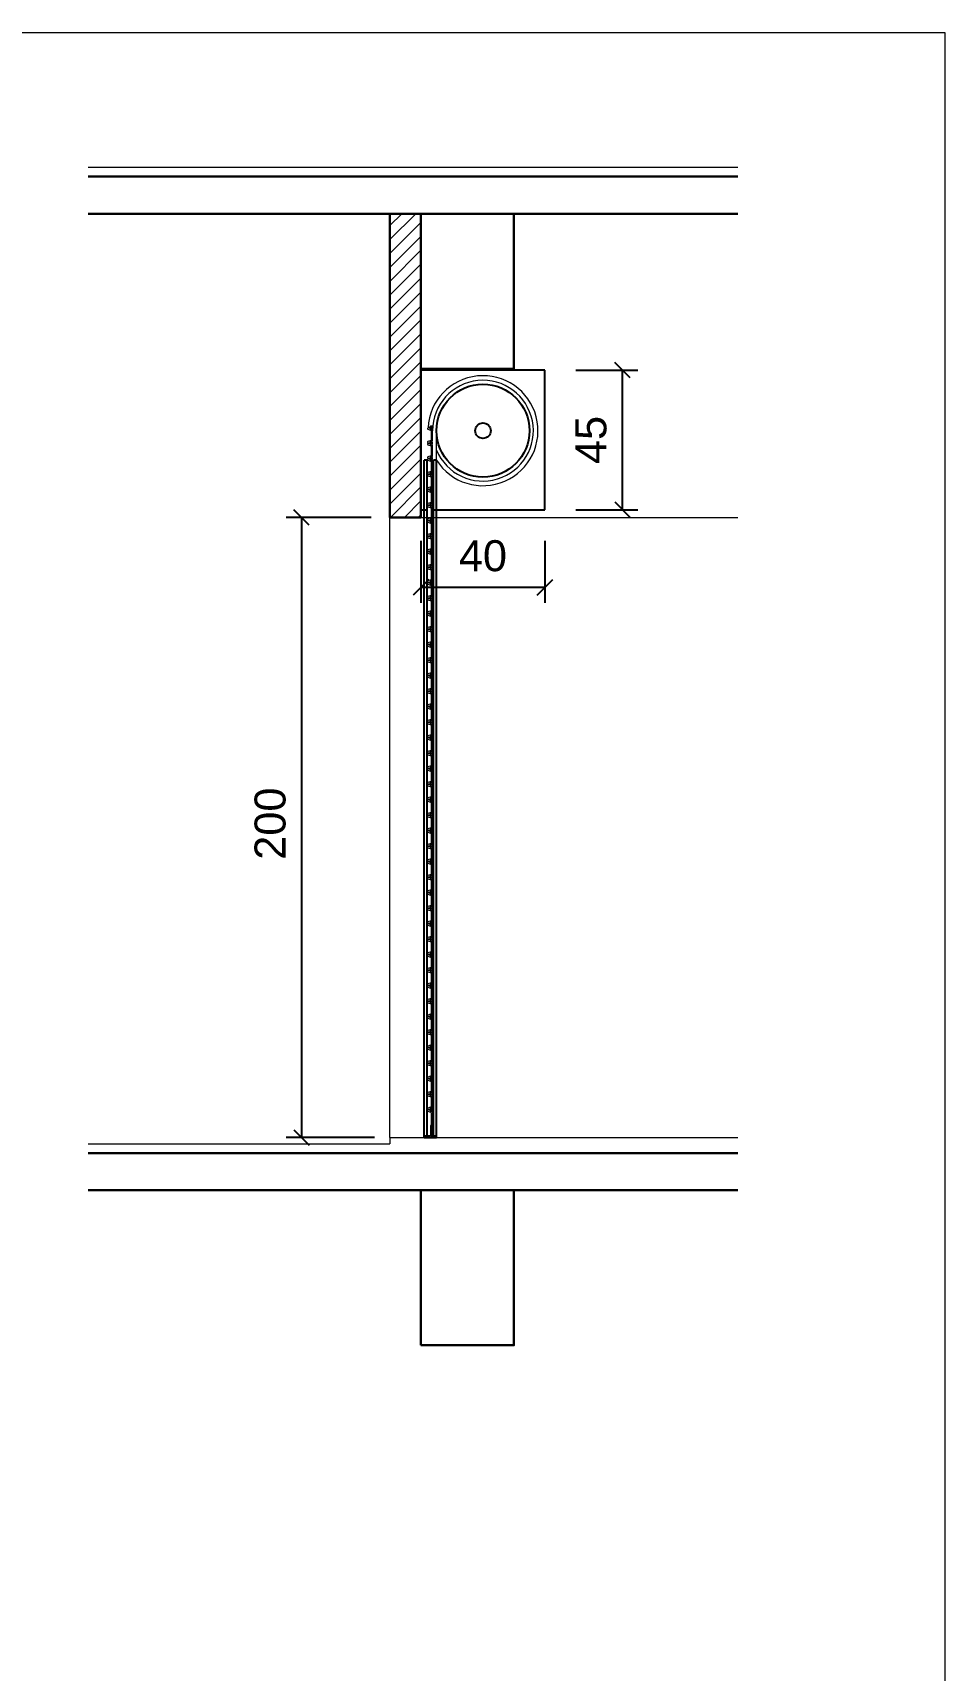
# Model space of a CAD drawing. Header units: millimetres. Extents: x -108 to 351, y -17 to 192.
# Drawn here: x 333.97 to 339.85, y 37.92 to 48.49 of the extents above; entities that cross this region are included whole.
import ezdxf

# ---------------------------------------------------------------- set-up
doc = ezdxf.new("R2010")
doc.units = ezdxf.units.MM
doc.layers.get('defpoints').update_dxf_attribs({"color": 1})
for name, color, linetype, lineweight in [('ars', 11, 'Continuous', 0), ('BLK', 1, 'Continuous', 30), ('KOL', 1, 'Continuous', 30), ('lan', 7, 'Continuous', 15), ('u', 6, 'Continuous', 20)]:
    doc.layers.add(name, color=color, linetype=linetype, lineweight=lineweight)
doc.layers.add('Kusen', color=30, linetype='Continuous')
doc.styles.get("Standard").update_dxf_attribs({"font": 'arial.ttf'})
doc.dimstyles.new('SK-50', dxfattribs={"dimscale": 0, "dimtxt": 0.2, "dimasz": 0.1, "dimexe": 0.1, "dimexo": 0, "dimgap": 0.1, "dimtad": 1, "dimdec": 0, "dimlfac": 50, "dimzin": 0, "dimdsep": 46, "dimtxsty": 'Standard', "dimblk": 'OBLIQUE', "dimcen": 0.09, "dimclrd": 256, "dimclre": 256, "dimclrt": 256, "dimadec": 0, "dimazin": 0, "dimtfac": 1, "dimtdec": 0, "dimtofl": 0, "dimtmove": 0, "dimatfit": 3, "dimldrblk": 'OBLIQUE', "dimfxl": 0, "dimtolj": 1, "dimtzin": 0, "dimarcsym": 0})

# ---------------------------------------------------------------- blocks, each defined once
blk = doc.blocks.new('_Oblique')
at = {"color": 0, "linetype": 'ByBlock', "lineweight": -2}
blk.add_line((-0.5, -0.5), (0.5, 0.5), dxfattribs=at)
blk = doc.blocks.new('*D360')
at = {"layer": 'defpoints', "color": 0, "transparency": 16777216}
for p in [(336.152, 45.358), (335.702, 41.358), (336.172, 41.358)]:
    blk.add_point(p, dxfattribs=at)
at = {"layer": 'u', "lineweight": -2, "transparency": 16777216}
for p, q in [((336.152, 45.358), (335.602, 45.358)), ((335.702, 45.358), (335.702, 41.358)), ((336.172, 41.358), (335.602, 41.358))]:
    blk.add_line(p, q, dxfattribs=at)
at = {"layer": 'u', "lineweight": -2, "transparency": 16777216, "xscale": 0.1, "yscale": 0.1, "zscale": 0.1}
for p, rotation in [((335.702, 45.358), 90), ((335.702, 41.358), 270)]:
    blk.add_blockref('_Oblique', p, dxfattribs=dict(at, rotation=rotation))
at = {"layer": 'u', "transparency": 16777216, "insert": (335.5, 43.383), "char_height": 0.2, "attachment_point": 5, "rotation": 90}
blk.add_mtext('\\A1;200', dxfattribs=at)
blk = doc.blocks.new('*D361')
at = {"layer": 'defpoints', "color": 0, "transparency": 16777216}
for p in [(337.472, 46.308), (337.772, 46.308), (337.472, 45.408)]:
    blk.add_point(p, dxfattribs=at)
at = {"layer": 'u', "lineweight": -2, "transparency": 16777216}
for p, q in [((337.472, 46.308), (337.872, 46.308)), ((337.772, 45.408), (337.772, 46.308)), ((337.472, 45.408), (337.872, 45.408))]:
    blk.add_line(p, q, dxfattribs=at)
at = {"layer": 'u', "lineweight": -2, "transparency": 16777216, "xscale": 0.1, "yscale": 0.1, "zscale": 0.1}
for p, rotation in [((337.772, 46.308), 90), ((337.772, 45.408), 270)]:
    blk.add_blockref('_Oblique', p, dxfattribs=dict(at, rotation=rotation))
at = {"layer": 'u', "transparency": 16777216, "insert": (337.57, 45.858), "char_height": 0.2, "attachment_point": 5, "rotation": 90}
blk.add_mtext('\\A1;45', dxfattribs=at)
blk = doc.blocks.new('*D362')
at = {"layer": 'defpoints', "color": 0, "transparency": 16777216}
for p in [(336.472, 45.208), (337.272, 45.208), (337.272, 44.908)]:
    blk.add_point(p, dxfattribs=at)
at = {"layer": 'u', "lineweight": -2, "transparency": 16777216}
for p, q in [((336.472, 45.208), (336.472, 44.808)), ((337.272, 45.208), (337.272, 44.808)), ((336.472, 44.908), (337.272, 44.908))]:
    blk.add_line(p, q, dxfattribs=at)
at = {"layer": 'u', "lineweight": -2, "transparency": 16777216, "xscale": 0.1, "yscale": 0.1, "zscale": 0.1, "rotation": 180}
blk.add_blockref('_Oblique', (336.472, 44.908), dxfattribs=at)
at = {"layer": 'u', "lineweight": -2, "transparency": 16777216, "xscale": 0.1, "yscale": 0.1, "zscale": 0.1}
blk.add_blockref('_Oblique', (337.272, 44.908), dxfattribs=at)
at = {"layer": 'u', "transparency": 16777216, "insert": (336.872, 45.11), "char_height": 0.2, "attachment_point": 5}
blk.add_mtext('\\A1;40', dxfattribs=at)

msp = doc.modelspace()

# ---------------------------------------------------------------- hatches: boundary and pattern name
at = {"layer": 'ars'}
h = msp.add_hatch(dxfattribs=at)
h.set_pattern_fill('ANSI31', color=256, scale=0.02, style=0)
h.set_pattern_definition([(45, (40.96947, 55.74), (-0.04490128, 0.04490128), [])])
h.paths.add_polyline_path([(336.47219, 47.31791), (336.47219, 45.35791), (336.27219, 45.35791), (336.27219, 47.31791)])

# ---------------------------------------------------------------- linework, layer by layer
msp.add_line((336.57219, 45.72811), (336.57219, 45.91791), dxfattribs=at)
for points in [[(336.52019, 45.83791, -0.41421356), (336.51719, 45.84091), (336.51719, 45.84791, -0.31851981), (336.5192, 45.85074), (336.53919, 45.85776, 0.31851981), (336.54119, 45.86059), (336.54119, 45.91524, 0.31851981), (336.53919, 45.91807), (336.5192, 45.92508, -0.31851981), (336.51719, 45.92791), (336.51719, 45.93491, -0.41421356), (336.52019, 45.93791), (336.52919, 45.93791)], [(336.54119, 45.84811, 0.41421356), (336.54719, 45.85411), (336.54719, 45.92172, 0.41421356), (336.54119, 45.92772)], [(336.52019, 45.73791, -0.41421356), (336.51719, 45.74091), (336.51719, 45.74791, -0.31851981), (336.5192, 45.75074), (336.53919, 45.75776, 0.31851981), (336.54119, 45.76059), (336.54119, 45.81524, 0.31851981), (336.53919, 45.81807), (336.5192, 45.82508, -0.31851981), (336.51719, 45.82791), (336.51719, 45.83491, -0.41421356), (336.52019, 45.83791), (336.52919, 45.83791)], [(336.54119, 45.74811, 0.41421356), (336.54719, 45.75411), (336.54719, 45.82172, 0.41421356), (336.54119, 45.82772)], [(336.52019, 45.63791, -0.41421356), (336.51719, 45.64091), (336.51719, 45.64791, -0.31851981), (336.5192, 45.65074), (336.53919, 45.65776, 0.31851981), (336.54119, 45.66059), (336.54119, 45.71524, 0.31851981), (336.53919, 45.71807), (336.5192, 45.72508, -0.31851981), (336.51719, 45.72791), (336.51719, 45.73491, -0.41421356), (336.52019, 45.73791), (336.52919, 45.73791)], [(336.52019, 45.53791, -0.41421356), (336.51719, 45.54091), (336.51719, 45.54791, -0.31851981), (336.5192, 45.55074), (336.53919, 45.55776, 0.31851981), (336.54119, 45.56059), (336.54119, 45.61524, 0.31851981), (336.53919, 45.61807), (336.5192, 45.62508, -0.31851981), (336.51719, 45.62791), (336.51719, 45.63491, -0.41421356), (336.52019, 45.63791), (336.52919, 45.63791)], [(336.54119, 45.64811, 0.41421356), (336.54719, 45.65411), (336.54719, 45.72172, 0.41421356), (336.54119, 45.72772)], [(336.52019, 45.43791, -0.41421356), (336.51719, 45.44091), (336.51719, 45.44791, -0.31851981), (336.5192, 45.45074), (336.53919, 45.45776, 0.31851981), (336.54119, 45.46059), (336.54119, 45.51524, 0.31851981), (336.53919, 45.51807), (336.5192, 45.52508, -0.31851981), (336.51719, 45.52791), (336.51719, 45.53491, -0.41421356), (336.52019, 45.53791), (336.52919, 45.53791)], [(336.54119, 45.54811, 0.41421356), (336.54719, 45.55411), (336.54719, 45.62172, 0.41421356), (336.54119, 45.62772)], [(336.52019, 45.33791, -0.41421356), (336.51719, 45.34091), (336.51719, 45.34791, -0.31851981), (336.5192, 45.35074), (336.53919, 45.35776, 0.31851981), (336.54119, 45.36059), (336.54119, 45.41524, 0.31851981), (336.53919, 45.41807), (336.5192, 45.42508, -0.31851981), (336.51719, 45.42791), (336.51719, 45.43491, -0.41421356), (336.52019, 45.43791), (336.52919, 45.43791)], [(336.54119, 45.44811, 0.41421356), (336.54719, 45.45411), (336.54719, 45.52172, 0.41421356), (336.54119, 45.52772)], [(336.54119, 45.34811, 0.41421356), (336.54719, 45.35411), (336.54719, 45.42172, 0.41421356), (336.54119, 45.42772)], [(336.52019, 45.23791, -0.41421356), (336.51719, 45.24091), (336.51719, 45.24791, -0.31851981), (336.5192, 45.25074), (336.53919, 45.25776, 0.31851981), (336.54119, 45.26059), (336.54119, 45.31524, 0.31851981), (336.53919, 45.31807), (336.5192, 45.32508, -0.31851981), (336.51719, 45.32791), (336.51719, 45.33491, -0.41421356), (336.52019, 45.33791), (336.52919, 45.33791)], [(336.54119, 45.24811, 0.41421356), (336.54719, 45.25411), (336.54719, 45.32172, 0.41421356), (336.54119, 45.32772)], [(336.52019, 45.13791, -0.41421356), (336.51719, 45.14091), (336.51719, 45.14791, -0.31851981), (336.5192, 45.15074), (336.53919, 45.15776, 0.31851981), (336.54119, 45.16059), (336.54119, 45.21524, 0.31851981), (336.53919, 45.21807), (336.5192, 45.22508, -0.31851981), (336.51719, 45.22791), (336.51719, 45.23491, -0.41421356), (336.52019, 45.23791), (336.52919, 45.23791)], [(336.54119, 45.14811, 0.41421356), (336.54719, 45.15411), (336.54719, 45.22172, 0.41421356), (336.54119, 45.22772)], [(336.52019, 45.03791, -0.41421356), (336.51719, 45.04091), (336.51719, 45.04791, -0.31851981), (336.5192, 45.05074), (336.53919, 45.05776, 0.31851981), (336.54119, 45.06059), (336.54119, 45.11524, 0.31851981), (336.53919, 45.11807), (336.5192, 45.12508, -0.31851981), (336.51719, 45.12791), (336.51719, 45.13491, -0.41421356), (336.52019, 45.13791), (336.52919, 45.13791)], [(336.54119, 45.04811, 0.41421356), (336.54719, 45.05411), (336.54719, 45.12172, 0.41421356), (336.54119, 45.12772)], [(336.52019, 44.93791, -0.41421356), (336.51719, 44.94091), (336.51719, 44.94791, -0.31851981), (336.5192, 44.95074), (336.53919, 44.95776, 0.31851981), (336.54119, 44.96059), (336.54119, 45.01524, 0.31851981), (336.53919, 45.01807), (336.5192, 45.02508, -0.31851981), (336.51719, 45.02791), (336.51719, 45.03491, -0.41421356), (336.52019, 45.03791), (336.52919, 45.03791)], [(336.54119, 44.94811, 0.41421356), (336.54719, 44.95411), (336.54719, 45.02172, 0.41421356), (336.54119, 45.02772)], [(336.52019, 44.83791, -0.41421356), (336.51719, 44.84091), (336.51719, 44.84791, -0.31851981), (336.5192, 44.85074), (336.53919, 44.85776, 0.31851981), (336.54119, 44.86059), (336.54119, 44.91524, 0.31851981), (336.53919, 44.91807), (336.5192, 44.92508, -0.31851981), (336.51719, 44.92791), (336.51719, 44.93491, -0.41421356), (336.52019, 44.93791), (336.52919, 44.93791)], [(336.54119, 44.84811, 0.41421356), (336.54719, 44.85411), (336.54719, 44.92172, 0.41421356), (336.54119, 44.92772)], [(336.52019, 44.73791, -0.41421356), (336.51719, 44.74091), (336.51719, 44.74791, -0.31851981), (336.5192, 44.75074), (336.53919, 44.75776, 0.31851981), (336.54119, 44.76059), (336.54119, 44.81524, 0.31851981), (336.53919, 44.81807), (336.5192, 44.82508, -0.31851981), (336.51719, 44.82791), (336.51719, 44.83491, -0.41421356), (336.52019, 44.83791), (336.52919, 44.83791)], [(336.54119, 44.74811, 0.41421356), (336.54719, 44.75411), (336.54719, 44.82172, 0.41421356), (336.54119, 44.82772)], [(336.52019, 44.63791, -0.41421356), (336.51719, 44.64091), (336.51719, 44.64791, -0.31851981), (336.5192, 44.65074), (336.53919, 44.65776, 0.31851981), (336.54119, 44.66059), (336.54119, 44.71524, 0.31851981), (336.53919, 44.71807), (336.5192, 44.72508, -0.31851981), (336.51719, 44.72791), (336.51719, 44.73491, -0.41421356), (336.52019, 44.73791), (336.52919, 44.73791)], [(336.54119, 44.64811, 0.41421356), (336.54719, 44.65411), (336.54719, 44.72172, 0.41421356), (336.54119, 44.72772)], [(336.52019, 44.53791, -0.41421356), (336.51719, 44.54091), (336.51719, 44.54791, -0.31851981), (336.5192, 44.55074), (336.53919, 44.55776, 0.31851981), (336.54119, 44.56059), (336.54119, 44.61524, 0.31851981), (336.53919, 44.61807), (336.5192, 44.62508, -0.31851981), (336.51719, 44.62791), (336.51719, 44.63491, -0.41421356), (336.52019, 44.63791), (336.52919, 44.63791)], [(336.54119, 44.54811, 0.41421356), (336.54719, 44.55411), (336.54719, 44.62172, 0.41421356), (336.54119, 44.62772)], [(336.52019, 44.43791, -0.41421356), (336.51719, 44.44091), (336.51719, 44.44791, -0.31851981), (336.5192, 44.45074), (336.53919, 44.45776, 0.31851981), (336.54119, 44.46059), (336.54119, 44.51524, 0.31851981), (336.53919, 44.51807), (336.5192, 44.52508, -0.31851981), (336.51719, 44.52791), (336.51719, 44.53491, -0.41421356), (336.52019, 44.53791), (336.52919, 44.53791)], [(336.54119, 44.44811, 0.41421356), (336.54719, 44.45411), (336.54719, 44.52172, 0.41421356), (336.54119, 44.52772)], [(336.52019, 44.33791, -0.41421356), (336.51719, 44.34091), (336.51719, 44.34791, -0.31851981), (336.5192, 44.35074), (336.53919, 44.35776, 0.31851981), (336.54119, 44.36059), (336.54119, 44.41524, 0.31851981), (336.53919, 44.41807), (336.5192, 44.42508, -0.31851981), (336.51719, 44.42791), (336.51719, 44.43491, -0.41421356), (336.52019, 44.43791), (336.52919, 44.43791)], [(336.54119, 44.34811, 0.41421356), (336.54719, 44.35411), (336.54719, 44.42172, 0.41421356), (336.54119, 44.42772)], [(336.52019, 44.23791, -0.41421356), (336.51719, 44.24091), (336.51719, 44.24791, -0.31851981), (336.5192, 44.25074), (336.53919, 44.25776, 0.31851981), (336.54119, 44.26059), (336.54119, 44.31524, 0.31851981), (336.53919, 44.31807), (336.5192, 44.32508, -0.31851981), (336.51719, 44.32791), (336.51719, 44.33491, -0.41421356), (336.52019, 44.33791), (336.52919, 44.33791)], [(336.54119, 44.24811, 0.41421356), (336.54719, 44.25411), (336.54719, 44.32172, 0.41421356), (336.54119, 44.32772)], [(336.52019, 44.13791, -0.41421356), (336.51719, 44.14091), (336.51719, 44.14791, -0.31851981), (336.5192, 44.15074), (336.53919, 44.15776, 0.31851981), (336.54119, 44.16059), (336.54119, 44.21524, 0.31851981), (336.53919, 44.21807), (336.5192, 44.22508, -0.31851981), (336.51719, 44.22791), (336.51719, 44.23491, -0.41421356), (336.52019, 44.23791), (336.52919, 44.23791)], [(336.54119, 44.14811, 0.41421356), (336.54719, 44.15411), (336.54719, 44.22172, 0.41421356), (336.54119, 44.22772)], [(336.52019, 44.03791, -0.41421356), (336.51719, 44.04091), (336.51719, 44.04791, -0.31851981), (336.5192, 44.05074), (336.53919, 44.05776, 0.31851981), (336.54119, 44.06059), (336.54119, 44.11524, 0.31851981), (336.53919, 44.11807), (336.5192, 44.12508, -0.31851981), (336.51719, 44.12791), (336.51719, 44.13491, -0.41421356), (336.52019, 44.13791), (336.52919, 44.13791)], [(336.54119, 44.04811, 0.41421356), (336.54719, 44.05411), (336.54719, 44.12172, 0.41421356), (336.54119, 44.12772)], [(336.52019, 43.93791, -0.41421356), (336.51719, 43.94091), (336.51719, 43.94791, -0.31851981), (336.5192, 43.95074), (336.53919, 43.95776, 0.31851981), (336.54119, 43.96059), (336.54119, 44.01524, 0.31851981), (336.53919, 44.01807), (336.5192, 44.02508, -0.31851981), (336.51719, 44.02791), (336.51719, 44.03491, -0.41421356), (336.52019, 44.03791), (336.52919, 44.03791)], [(336.54119, 43.94811, 0.41421356), (336.54719, 43.95411), (336.54719, 44.02172, 0.41421356), (336.54119, 44.02772)], [(336.52019, 43.83791, -0.41421356), (336.51719, 43.84091), (336.51719, 43.84791, -0.31851981), (336.5192, 43.85074), (336.53919, 43.85776, 0.31851981), (336.54119, 43.86059), (336.54119, 43.91524, 0.31851981), (336.53919, 43.91807), (336.5192, 43.92508, -0.31851981), (336.51719, 43.92791), (336.51719, 43.93491, -0.41421356), (336.52019, 43.93791), (336.52919, 43.93791)], [(336.54119, 43.84811, 0.41421356), (336.54719, 43.85411), (336.54719, 43.92172, 0.41421356), (336.54119, 43.92772)], [(336.52019, 43.73791, -0.41421356), (336.51719, 43.74091), (336.51719, 43.74791, -0.31851981), (336.5192, 43.75074), (336.53919, 43.75776, 0.31851981), (336.54119, 43.76059), (336.54119, 43.81524, 0.31851981), (336.53919, 43.81807), (336.5192, 43.82508, -0.31851981), (336.51719, 43.82791), (336.51719, 43.83491, -0.41421356), (336.52019, 43.83791), (336.52919, 43.83791)], [(336.52019, 43.63791, -0.41421356), (336.51719, 43.64091), (336.51719, 43.64791, -0.31851981), (336.5192, 43.65074), (336.53919, 43.65776, 0.31851981), (336.54119, 43.66059), (336.54119, 43.71524, 0.31851981), (336.53919, 43.71807), (336.5192, 43.72508, -0.31851981), (336.51719, 43.72791), (336.51719, 43.73491, -0.41421356), (336.52019, 43.73791), (336.52919, 43.73791)], [(336.54119, 43.74811, 0.41421356), (336.54719, 43.75411), (336.54719, 43.82172, 0.41421356), (336.54119, 43.82772)], [(336.52019, 43.53791, -0.41421356), (336.51719, 43.54091), (336.51719, 43.54791, -0.31851981), (336.5192, 43.55074), (336.53919, 43.55776, 0.31851981), (336.54119, 43.56059), (336.54119, 43.61524, 0.31851981), (336.53919, 43.61807), (336.5192, 43.62508, -0.31851981), (336.51719, 43.62791), (336.51719, 43.63491, -0.41421356), (336.52019, 43.63791), (336.52919, 43.63791)], [(336.54119, 43.64811, 0.41421356), (336.54719, 43.65411), (336.54719, 43.72172, 0.41421356), (336.54119, 43.72772)], [(336.54119, 43.54811, 0.41421356), (336.54719, 43.55411), (336.54719, 43.62172, 0.41421356), (336.54119, 43.62772)], [(336.52019, 43.43791, -0.41421356), (336.51719, 43.44091), (336.51719, 43.44791, -0.31851981), (336.5192, 43.45074), (336.53919, 43.45776, 0.31851981), (336.54119, 43.46059), (336.54119, 43.51524, 0.31851981), (336.53919, 43.51807), (336.5192, 43.52508, -0.31851981), (336.51719, 43.52791), (336.51719, 43.53491, -0.41421356), (336.52019, 43.53791), (336.52919, 43.53791)], [(336.54119, 43.44811, 0.41421356), (336.54719, 43.45411), (336.54719, 43.52172, 0.41421356), (336.54119, 43.52772)], [(336.52019, 43.33791, -0.41421356), (336.51719, 43.34091), (336.51719, 43.34791, -0.31851981), (336.5192, 43.35074), (336.53919, 43.35776, 0.31851981), (336.54119, 43.36059), (336.54119, 43.41524, 0.31851981), (336.53919, 43.41807), (336.5192, 43.42508, -0.31851981), (336.51719, 43.42791), (336.51719, 43.43491, -0.41421356), (336.52019, 43.43791), (336.52919, 43.43791)], [(336.54119, 43.34811, 0.41421356), (336.54719, 43.35411), (336.54719, 43.42172, 0.41421356), (336.54119, 43.42772)], [(336.52019, 43.23791, -0.41421356), (336.51719, 43.24091), (336.51719, 43.24791, -0.31851981), (336.5192, 43.25074), (336.53919, 43.25776, 0.31851981), (336.54119, 43.26059), (336.54119, 43.31524, 0.31851981), (336.53919, 43.31807), (336.5192, 43.32508, -0.31851981), (336.51719, 43.32791), (336.51719, 43.33491, -0.41421356), (336.52019, 43.33791), (336.52919, 43.33791)], [(336.54119, 43.24811, 0.41421356), (336.54719, 43.25411), (336.54719, 43.32172, 0.41421356), (336.54119, 43.32772)], [(336.52019, 43.13791, -0.41421356), (336.51719, 43.14091), (336.51719, 43.14791, -0.31851981), (336.5192, 43.15074), (336.53919, 43.15776, 0.31851981), (336.54119, 43.16059), (336.54119, 43.21524, 0.31851981), (336.53919, 43.21807), (336.5192, 43.22508, -0.31851981), (336.51719, 43.22791), (336.51719, 43.23491, -0.41421356), (336.52019, 43.23791), (336.52919, 43.23791)], [(336.54119, 43.14811, 0.41421356), (336.54719, 43.15411), (336.54719, 43.22172, 0.41421356), (336.54119, 43.22772)], [(336.52019, 43.03791, -0.41421356), (336.51719, 43.04091), (336.51719, 43.04791, -0.31851981), (336.5192, 43.05074), (336.53919, 43.05776, 0.31851981), (336.54119, 43.06059), (336.54119, 43.11524, 0.31851981), (336.53919, 43.11807), (336.5192, 43.12508, -0.31851981), (336.51719, 43.12791), (336.51719, 43.13491, -0.41421356), (336.52019, 43.13791), (336.52919, 43.13791)], [(336.54119, 43.04811, 0.41421356), (336.54719, 43.05411), (336.54719, 43.12172, 0.41421356), (336.54119, 43.12772)], [(336.52019, 42.93791, -0.41421356), (336.51719, 42.94091), (336.51719, 42.94791, -0.31851981), (336.5192, 42.95074), (336.53919, 42.95776, 0.31851981), (336.54119, 42.96059), (336.54119, 43.01524, 0.31851981), (336.53919, 43.01807), (336.5192, 43.02508, -0.31851981), (336.51719, 43.02791), (336.51719, 43.03491, -0.41421356), (336.52019, 43.03791), (336.52919, 43.03791)], [(336.54119, 42.94811, 0.41421356), (336.54719, 42.95411), (336.54719, 43.02172, 0.41421356), (336.54119, 43.02772)], [(336.52019, 42.83791, -0.41421356), (336.51719, 42.84091), (336.51719, 42.84791, -0.31851981), (336.5192, 42.85074), (336.53919, 42.85776, 0.31851981), (336.54119, 42.86059), (336.54119, 42.91524, 0.31851981), (336.53919, 42.91807), (336.5192, 42.92508, -0.31851981), (336.51719, 42.92791), (336.51719, 42.93491, -0.41421356), (336.52019, 42.93791), (336.52919, 42.93791)], [(336.54119, 42.84811, 0.41421356), (336.54719, 42.85411), (336.54719, 42.92172, 0.41421356), (336.54119, 42.92772)], [(336.52019, 42.73791, -0.41421356), (336.51719, 42.74091), (336.51719, 42.74791, -0.31851981), (336.5192, 42.75074), (336.53919, 42.75776, 0.31851981), (336.54119, 42.76059), (336.54119, 42.81524, 0.31851981), (336.53919, 42.81807), (336.5192, 42.82508, -0.31851981), (336.51719, 42.82791), (336.51719, 42.83491, -0.41421356), (336.52019, 42.83791), (336.52919, 42.83791)], [(336.54119, 42.74811, 0.41421356), (336.54719, 42.75411), (336.54719, 42.82172, 0.41421356), (336.54119, 42.82772)], [(336.52019, 42.63791, -0.41421356), (336.51719, 42.64091), (336.51719, 42.64791, -0.31851981), (336.5192, 42.65074), (336.53919, 42.65776, 0.31851981), (336.54119, 42.66059), (336.54119, 42.71524, 0.31851981), (336.53919, 42.71807), (336.5192, 42.72508, -0.31851981), (336.51719, 42.72791), (336.51719, 42.73491, -0.41421356), (336.52019, 42.73791), (336.52919, 42.73791)], [(336.54119, 42.64811, 0.41421356), (336.54719, 42.65411), (336.54719, 42.72172, 0.41421356), (336.54119, 42.72772)], [(336.52019, 42.53791, -0.41421356), (336.51719, 42.54091), (336.51719, 42.54791, -0.31851981), (336.5192, 42.55074), (336.53919, 42.55776, 0.31851981), (336.54119, 42.56059), (336.54119, 42.61524, 0.31851981), (336.53919, 42.61807), (336.5192, 42.62508, -0.31851981), (336.51719, 42.62791), (336.51719, 42.63491, -0.41421356), (336.52019, 42.63791), (336.52919, 42.63791)], [(336.54119, 42.54811, 0.41421356), (336.54719, 42.55411), (336.54719, 42.62172, 0.41421356), (336.54119, 42.62772)], [(336.52019, 42.43791, -0.41421356), (336.51719, 42.44091), (336.51719, 42.44791, -0.31851981), (336.5192, 42.45074), (336.53919, 42.45776, 0.31851981), (336.54119, 42.46059), (336.54119, 42.51524, 0.31851981), (336.53919, 42.51807), (336.5192, 42.52508, -0.31851981), (336.51719, 42.52791), (336.51719, 42.53491, -0.41421356), (336.52019, 42.53791), (336.52919, 42.53791)], [(336.54119, 42.44811, 0.41421356), (336.54719, 42.45411), (336.54719, 42.52172, 0.41421356), (336.54119, 42.52772)], [(336.52019, 42.33791, -0.41421356), (336.51719, 42.34091), (336.51719, 42.34791, -0.31851981), (336.5192, 42.35074), (336.53919, 42.35776, 0.31851981), (336.54119, 42.36059), (336.54119, 42.41524, 0.31851981), (336.53919, 42.41807), (336.5192, 42.42508, -0.31851981), (336.51719, 42.42791), (336.51719, 42.43491, -0.41421356), (336.52019, 42.43791), (336.52919, 42.43791)], [(336.54119, 42.34811, 0.41421356), (336.54719, 42.35411), (336.54719, 42.42172, 0.41421356), (336.54119, 42.42772)], [(336.52019, 42.23791, -0.41421356), (336.51719, 42.24091), (336.51719, 42.24791, -0.31851981), (336.5192, 42.25074), (336.53919, 42.25776, 0.31851981), (336.54119, 42.26059), (336.54119, 42.31524, 0.31851981), (336.53919, 42.31807), (336.5192, 42.32508, -0.31851981), (336.51719, 42.32791), (336.51719, 42.33491, -0.41421356), (336.52019, 42.33791), (336.52919, 42.33791)], [(336.54119, 42.24811, 0.41421356), (336.54719, 42.25411), (336.54719, 42.32172, 0.41421356), (336.54119, 42.32772)], [(336.52019, 42.13791, -0.41421356), (336.51719, 42.14091), (336.51719, 42.14791, -0.31851981), (336.5192, 42.15074), (336.53919, 42.15776, 0.31851981), (336.54119, 42.16059), (336.54119, 42.21524, 0.31851981), (336.53919, 42.21807), (336.5192, 42.22508, -0.31851981), (336.51719, 42.22791), (336.51719, 42.23491, -0.41421356), (336.52019, 42.23791), (336.52919, 42.23791)], [(336.54119, 42.14811, 0.41421356), (336.54719, 42.15411), (336.54719, 42.22172, 0.41421356), (336.54119, 42.22772)], [(336.52019, 42.03791, -0.41421356), (336.51719, 42.04091), (336.51719, 42.04791, -0.31851981), (336.5192, 42.05074), (336.53919, 42.05776, 0.31851981), (336.54119, 42.06059), (336.54119, 42.11524, 0.31851981), (336.53919, 42.11807), (336.5192, 42.12508, -0.31851981), (336.51719, 42.12791), (336.51719, 42.13491, -0.41421356), (336.52019, 42.13791), (336.52919, 42.13791)], [(336.54119, 42.04811, 0.41421356), (336.54719, 42.05411), (336.54719, 42.12172, 0.41421356), (336.54119, 42.12772)], [(336.52019, 41.93791, -0.41421356), (336.51719, 41.94091), (336.51719, 41.94791, -0.31851981), (336.5192, 41.95074), (336.53919, 41.95776, 0.31851981), (336.54119, 41.96059), (336.54119, 42.01524, 0.31851981), (336.53919, 42.01807), (336.5192, 42.02508, -0.31851981), (336.51719, 42.02791), (336.51719, 42.03491, -0.41421356), (336.52019, 42.03791), (336.52919, 42.03791)], [(336.52019, 41.83791, -0.41421356), (336.51719, 41.84091), (336.51719, 41.84791, -0.31851981), (336.5192, 41.85074), (336.53919, 41.85776, 0.31851981), (336.54119, 41.86059), (336.54119, 41.91524, 0.31851981), (336.53919, 41.91807), (336.5192, 41.92508, -0.31851981), (336.51719, 41.92791), (336.51719, 41.93491, -0.41421356), (336.52019, 41.93791), (336.52919, 41.93791)], [(336.54119, 41.94811, 0.41421356), (336.54719, 41.95411), (336.54719, 42.02172, 0.41421356), (336.54119, 42.02772)], [(336.52019, 41.73791, -0.41421356), (336.51719, 41.74091), (336.51719, 41.74791, -0.31851981), (336.5192, 41.75074), (336.53919, 41.75776, 0.31851981), (336.54119, 41.76059), (336.54119, 41.81524, 0.31851981), (336.53919, 41.81807), (336.5192, 41.82508, -0.31851981), (336.51719, 41.82791), (336.51719, 41.83491, -0.41421356), (336.52019, 41.83791), (336.52919, 41.83791)], [(336.54119, 41.84811, 0.41421356), (336.54719, 41.85411), (336.54719, 41.92172, 0.41421356), (336.54119, 41.92772)], [(336.52019, 41.63791, -0.41421356), (336.51719, 41.64091), (336.51719, 41.64791, -0.31851981), (336.5192, 41.65074), (336.53919, 41.65776, 0.31851981), (336.54119, 41.66059), (336.54119, 41.71524, 0.31851981), (336.53919, 41.71807), (336.5192, 41.72508, -0.31851981), (336.51719, 41.72791), (336.51719, 41.73491, -0.41421356), (336.52019, 41.73791), (336.52919, 41.73791)], [(336.54119, 41.74811, 0.41421356), (336.54719, 41.75411), (336.54719, 41.82172, 0.41421356), (336.54119, 41.82772)], [(336.54119, 41.64811, 0.41421356), (336.54719, 41.65411), (336.54719, 41.72172, 0.41421356), (336.54119, 41.72772)], [(336.52019, 41.53791, -0.41421356), (336.51719, 41.54091), (336.51719, 41.54791, -0.31851981), (336.5192, 41.55074), (336.53919, 41.55776, 0.31851981), (336.54119, 41.56059), (336.54119, 41.61524, 0.31851981), (336.53919, 41.61807), (336.5192, 41.62508, -0.31851981), (336.51719, 41.62791), (336.51719, 41.63491, -0.41421356), (336.52019, 41.63791), (336.52919, 41.63791)], [(336.54119, 41.54811, 0.41421356), (336.54719, 41.55411), (336.54719, 41.62172, 0.41421356), (336.54119, 41.62772)], [(336.54119, 41.52772, -0.41421356), (336.54719, 41.52172), (336.54719, 41.36791), (336.54119, 41.36791), (336.54119, 41.51524, 0.31851981), (336.53919, 41.51807), (336.5192, 41.52508, -0.31851981), (336.51719, 41.52791), (336.51719, 41.53491, -0.41421356), (336.52019, 41.53791), (336.52919, 41.53791)]]:
    msp.add_lwpolyline(points, format="xyb", dxfattribs=at)
for points in [[(336.54119, 45.92772, 0.41421356), (336.54719, 45.93372), (336.54719, 45.94211, 0.41421356), (336.54119, 45.94811), (336.53563, 45.94811, 0.1577898), (336.53416, 45.94764, 0.51098783), (336.53416, 45.92819, 0.1577898), (336.53563, 45.92772)], [(336.54119, 45.82772, 0.41421356), (336.54719, 45.83372), (336.54719, 45.84211, 0.41421356), (336.54119, 45.84811), (336.53563, 45.84811, 0.1577898), (336.53416, 45.84764, 0.51098783), (336.53416, 45.82819, 0.1577898), (336.53563, 45.82772)], [(336.54119, 45.72772, 0.41421356), (336.54719, 45.73372), (336.54719, 45.74211, 0.41421356), (336.54119, 45.74811), (336.53563, 45.74811, 0.1577898), (336.53416, 45.74764, 0.51098783), (336.53416, 45.72819, 0.1577898), (336.53563, 45.72772)], [(336.54119, 45.62772, 0.41421356), (336.54719, 45.63372), (336.54719, 45.64211, 0.41421356), (336.54119, 45.64811), (336.53563, 45.64811, 0.1577898), (336.53416, 45.64764, 0.51098783), (336.53416, 45.62819, 0.1577898), (336.53563, 45.62772)], [(336.54119, 45.52772, 0.41421356), (336.54719, 45.53372), (336.54719, 45.54211, 0.41421356), (336.54119, 45.54811), (336.53563, 45.54811, 0.1577898), (336.53416, 45.54764, 0.51098783), (336.53416, 45.52819, 0.1577898), (336.53563, 45.52772)], [(336.54119, 45.42772, 0.41421356), (336.54719, 45.43372), (336.54719, 45.44211, 0.41421356), (336.54119, 45.44811), (336.53563, 45.44811, 0.1577898), (336.53416, 45.44764, 0.51098783), (336.53416, 45.42819, 0.1577898), (336.53563, 45.42772)], [(336.54119, 45.32772, 0.41421356), (336.54719, 45.33372), (336.54719, 45.34211, 0.41421356), (336.54119, 45.34811), (336.53563, 45.34811, 0.1577898), (336.53416, 45.34764, 0.51098783), (336.53416, 45.32819, 0.1577898), (336.53563, 45.32772)], [(336.54119, 45.22772, 0.41421356), (336.54719, 45.23372), (336.54719, 45.24211, 0.41421356), (336.54119, 45.24811), (336.53563, 45.24811, 0.1577898), (336.53416, 45.24764, 0.51098783), (336.53416, 45.22819, 0.1577898), (336.53563, 45.22772)], [(336.54119, 45.12772, 0.41421356), (336.54719, 45.13372), (336.54719, 45.14211, 0.41421356), (336.54119, 45.14811), (336.53563, 45.14811, 0.1577898), (336.53416, 45.14764, 0.51098783), (336.53416, 45.12819, 0.1577898), (336.53563, 45.12772)], [(336.54119, 45.02772, 0.41421356), (336.54719, 45.03372), (336.54719, 45.04211, 0.41421356), (336.54119, 45.04811), (336.53563, 45.04811, 0.1577898), (336.53416, 45.04764, 0.51098783), (336.53416, 45.02819, 0.1577898), (336.53563, 45.02772)], [(336.54119, 44.92772, 0.41421356), (336.54719, 44.93372), (336.54719, 44.94211, 0.41421356), (336.54119, 44.94811), (336.53563, 44.94811, 0.1577898), (336.53416, 44.94764, 0.51098783), (336.53416, 44.92819, 0.1577898), (336.53563, 44.92772)], [(336.54119, 44.82772, 0.41421356), (336.54719, 44.83372), (336.54719, 44.84211, 0.41421356), (336.54119, 44.84811), (336.53563, 44.84811, 0.1577898), (336.53416, 44.84764, 0.51098783), (336.53416, 44.82819, 0.1577898), (336.53563, 44.82772)], [(336.54119, 44.72772, 0.41421356), (336.54719, 44.73372), (336.54719, 44.74211, 0.41421356), (336.54119, 44.74811), (336.53563, 44.74811, 0.1577898), (336.53416, 44.74764, 0.51098783), (336.53416, 44.72819, 0.1577898), (336.53563, 44.72772)], [(336.54119, 44.62772, 0.41421356), (336.54719, 44.63372), (336.54719, 44.64211, 0.41421356), (336.54119, 44.64811), (336.53563, 44.64811, 0.1577898), (336.53416, 44.64764, 0.51098783), (336.53416, 44.62819, 0.1577898), (336.53563, 44.62772)], [(336.54119, 44.52772, 0.41421356), (336.54719, 44.53372), (336.54719, 44.54211, 0.41421356), (336.54119, 44.54811), (336.53563, 44.54811, 0.1577898), (336.53416, 44.54764, 0.51098783), (336.53416, 44.52819, 0.1577898), (336.53563, 44.52772)], [(336.54119, 44.42772, 0.41421356), (336.54719, 44.43372), (336.54719, 44.44211, 0.41421356), (336.54119, 44.44811), (336.53563, 44.44811, 0.1577898), (336.53416, 44.44764, 0.51098783), (336.53416, 44.42819, 0.1577898), (336.53563, 44.42772)], [(336.54119, 44.32772, 0.41421356), (336.54719, 44.33372), (336.54719, 44.34211, 0.41421356), (336.54119, 44.34811), (336.53563, 44.34811, 0.1577898), (336.53416, 44.34764, 0.51098783), (336.53416, 44.32819, 0.1577898), (336.53563, 44.32772)], [(336.54119, 44.22772, 0.41421356), (336.54719, 44.23372), (336.54719, 44.24211, 0.41421356), (336.54119, 44.24811), (336.53563, 44.24811, 0.1577898), (336.53416, 44.24764, 0.51098783), (336.53416, 44.22819, 0.1577898), (336.53563, 44.22772)], [(336.54119, 44.12772, 0.41421356), (336.54719, 44.13372), (336.54719, 44.14211, 0.41421356), (336.54119, 44.14811), (336.53563, 44.14811, 0.1577898), (336.53416, 44.14764, 0.51098783), (336.53416, 44.12819, 0.1577898), (336.53563, 44.12772)], [(336.54119, 44.02772, 0.41421356), (336.54719, 44.03372), (336.54719, 44.04211, 0.41421356), (336.54119, 44.04811), (336.53563, 44.04811, 0.1577898), (336.53416, 44.04764, 0.51098783), (336.53416, 44.02819, 0.1577898), (336.53563, 44.02772)], [(336.54119, 43.92772, 0.41421356), (336.54719, 43.93372), (336.54719, 43.94211, 0.41421356), (336.54119, 43.94811), (336.53563, 43.94811, 0.1577898), (336.53416, 43.94764, 0.51098783), (336.53416, 43.92819, 0.1577898), (336.53563, 43.92772)], [(336.54119, 43.82772, 0.41421356), (336.54719, 43.83372), (336.54719, 43.84211, 0.41421356), (336.54119, 43.84811), (336.53563, 43.84811, 0.1577898), (336.53416, 43.84764, 0.51098783), (336.53416, 43.82819, 0.1577898), (336.53563, 43.82772)], [(336.54119, 43.72772, 0.41421356), (336.54719, 43.73372), (336.54719, 43.74211, 0.41421356), (336.54119, 43.74811), (336.53563, 43.74811, 0.1577898), (336.53416, 43.74764, 0.51098783), (336.53416, 43.72819, 0.1577898), (336.53563, 43.72772)], [(336.54119, 43.62772, 0.41421356), (336.54719, 43.63372), (336.54719, 43.64211, 0.41421356), (336.54119, 43.64811), (336.53563, 43.64811, 0.1577898), (336.53416, 43.64764, 0.51098783), (336.53416, 43.62819, 0.1577898), (336.53563, 43.62772)], [(336.54119, 43.52772, 0.41421356), (336.54719, 43.53372), (336.54719, 43.54211, 0.41421356), (336.54119, 43.54811), (336.53563, 43.54811, 0.1577898), (336.53416, 43.54764, 0.51098783), (336.53416, 43.52819, 0.1577898), (336.53563, 43.52772)], [(336.54119, 43.42772, 0.41421356), (336.54719, 43.43372), (336.54719, 43.44211, 0.41421356), (336.54119, 43.44811), (336.53563, 43.44811, 0.1577898), (336.53416, 43.44764, 0.51098783), (336.53416, 43.42819, 0.1577898), (336.53563, 43.42772)], [(336.54119, 43.32772, 0.41421356), (336.54719, 43.33372), (336.54719, 43.34211, 0.41421356), (336.54119, 43.34811), (336.53563, 43.34811, 0.1577898), (336.53416, 43.34764, 0.51098783), (336.53416, 43.32819, 0.1577898), (336.53563, 43.32772)], [(336.54119, 43.22772, 0.41421356), (336.54719, 43.23372), (336.54719, 43.24211, 0.41421356), (336.54119, 43.24811), (336.53563, 43.24811, 0.1577898), (336.53416, 43.24764, 0.51098783), (336.53416, 43.22819, 0.1577898), (336.53563, 43.22772)], [(336.54119, 43.12772, 0.41421356), (336.54719, 43.13372), (336.54719, 43.14211, 0.41421356), (336.54119, 43.14811), (336.53563, 43.14811, 0.1577898), (336.53416, 43.14764, 0.51098783), (336.53416, 43.12819, 0.1577898), (336.53563, 43.12772)], [(336.54119, 43.02772, 0.41421356), (336.54719, 43.03372), (336.54719, 43.04211, 0.41421356), (336.54119, 43.04811), (336.53563, 43.04811, 0.1577898), (336.53416, 43.04764, 0.51098783), (336.53416, 43.02819, 0.1577898), (336.53563, 43.02772)], [(336.54119, 42.92772, 0.41421356), (336.54719, 42.93372), (336.54719, 42.94211, 0.41421356), (336.54119, 42.94811), (336.53563, 42.94811, 0.1577898), (336.53416, 42.94764, 0.51098783), (336.53416, 42.92819, 0.1577898), (336.53563, 42.92772)], [(336.54119, 42.82772, 0.41421356), (336.54719, 42.83372), (336.54719, 42.84211, 0.41421356), (336.54119, 42.84811), (336.53563, 42.84811, 0.1577898), (336.53416, 42.84764, 0.51098783), (336.53416, 42.82819, 0.1577898), (336.53563, 42.82772)], [(336.54119, 42.72772, 0.41421356), (336.54719, 42.73372), (336.54719, 42.74211, 0.41421356), (336.54119, 42.74811), (336.53563, 42.74811, 0.1577898), (336.53416, 42.74764, 0.51098783), (336.53416, 42.72819, 0.1577898), (336.53563, 42.72772)], [(336.54119, 42.62772, 0.41421356), (336.54719, 42.63372), (336.54719, 42.64211, 0.41421356), (336.54119, 42.64811), (336.53563, 42.64811, 0.1577898), (336.53416, 42.64764, 0.51098783), (336.53416, 42.62819, 0.1577898), (336.53563, 42.62772)], [(336.54119, 42.52772, 0.41421356), (336.54719, 42.53372), (336.54719, 42.54211, 0.41421356), (336.54119, 42.54811), (336.53563, 42.54811, 0.1577898), (336.53416, 42.54764, 0.51098783), (336.53416, 42.52819, 0.1577898), (336.53563, 42.52772)], [(336.54119, 42.42772, 0.41421356), (336.54719, 42.43372), (336.54719, 42.44211, 0.41421356), (336.54119, 42.44811), (336.53563, 42.44811, 0.1577898), (336.53416, 42.44764, 0.51098783), (336.53416, 42.42819, 0.1577898), (336.53563, 42.42772)], [(336.54119, 42.32772, 0.41421356), (336.54719, 42.33372), (336.54719, 42.34211, 0.41421356), (336.54119, 42.34811), (336.53563, 42.34811, 0.1577898), (336.53416, 42.34764, 0.51098783), (336.53416, 42.32819, 0.1577898), (336.53563, 42.32772)], [(336.54119, 42.22772, 0.41421356), (336.54719, 42.23372), (336.54719, 42.24211, 0.41421356), (336.54119, 42.24811), (336.53563, 42.24811, 0.1577898), (336.53416, 42.24764, 0.51098783), (336.53416, 42.22819, 0.1577898), (336.53563, 42.22772)], [(336.54119, 42.12772, 0.41421356), (336.54719, 42.13372), (336.54719, 42.14211, 0.41421356), (336.54119, 42.14811), (336.53563, 42.14811, 0.1577898), (336.53416, 42.14764, 0.51098783), (336.53416, 42.12819, 0.1577898), (336.53563, 42.12772)], [(336.54119, 42.02772, 0.41421356), (336.54719, 42.03372), (336.54719, 42.04211, 0.41421356), (336.54119, 42.04811), (336.53563, 42.04811, 0.1577898), (336.53416, 42.04764, 0.51098783), (336.53416, 42.02819, 0.1577898), (336.53563, 42.02772)], [(336.54119, 41.92772, 0.41421356), (336.54719, 41.93372), (336.54719, 41.94211, 0.41421356), (336.54119, 41.94811), (336.53563, 41.94811, 0.1577898), (336.53416, 41.94764, 0.51098783), (336.53416, 41.92819, 0.1577898), (336.53563, 41.92772)], [(336.54119, 41.82772, 0.41421356), (336.54719, 41.83372), (336.54719, 41.84211, 0.41421356), (336.54119, 41.84811), (336.53563, 41.84811, 0.1577898), (336.53416, 41.84764, 0.51098783), (336.53416, 41.82819, 0.1577898), (336.53563, 41.82772)], [(336.54119, 41.72772, 0.41421356), (336.54719, 41.73372), (336.54719, 41.74211, 0.41421356), (336.54119, 41.74811), (336.53563, 41.74811, 0.1577898), (336.53416, 41.74764, 0.51098783), (336.53416, 41.72819, 0.1577898), (336.53563, 41.72772)], [(336.54119, 41.62772, 0.41421356), (336.54719, 41.63372), (336.54719, 41.64211, 0.41421356), (336.54119, 41.64811), (336.53563, 41.64811, 0.1577898), (336.53416, 41.64764, 0.51098783), (336.53416, 41.62819, 0.1577898), (336.53563, 41.62772)], [(336.54119, 41.52772, 0.41421356), (336.54719, 41.53372), (336.54719, 41.54211, 0.41421356), (336.54119, 41.54811), (336.53563, 41.54811, 0.1577898), (336.53416, 41.54764, 0.51098783), (336.53416, 41.52819, 0.1577898), (336.53563, 41.52772)]]:
    msp.add_lwpolyline(points, format="xyb", close=True, dxfattribs=at)
for centre in [(336.53909, 45.93791), (336.53909, 45.83791), (336.53909, 45.73791), (336.53909, 45.63791), (336.53909, 45.53791), (336.53909, 45.43791), (336.53909, 45.33791), (336.53909, 45.23791), (336.53909, 45.13791), (336.53909, 45.03791), (336.53909, 44.93791), (336.53909, 44.83791), (336.53909, 44.73791), (336.53909, 44.63791), (336.53909, 44.53791), (336.53909, 44.43791), (336.53909, 44.33791), (336.53909, 44.23791), (336.53909, 44.13791), (336.53909, 44.03791), (336.53909, 43.93791), (336.53909, 43.83791), (336.53909, 43.73791), (336.53909, 43.63791), (336.53909, 43.53791), (336.53909, 43.43791), (336.53909, 43.33791), (336.53909, 43.23791), (336.53909, 43.13791), (336.53909, 43.03791), (336.53909, 42.93791), (336.53909, 42.83791), (336.53909, 42.73791), (336.53909, 42.63791), (336.53909, 42.53791), (336.53909, 42.43791), (336.53909, 42.33791), (336.53909, 42.23791), (336.53909, 42.13791), (336.53909, 42.03791), (336.53909, 41.93791), (336.53909, 41.83791), (336.53909, 41.73791), (336.53909, 41.63791), (336.53909, 41.53791)]:
    msp.add_circle(centre, 0.004, dxfattribs=at)
for radius, start, end in [(0.355, 212.320518, 176.989712), (0.325, 202.619865, 180)]:
    msp.add_arc((336.87219, 45.91791), radius, start, end, dxfattribs=at)
at = {"layer": 'BLK', "ltscale": 2}
for p, q in [((334.32454, 47.55791), (338.51635, 47.55791)), ((334.32454, 47.31791), (338.51635, 47.31791)), ((336.47219, 46.65791), (336.47219, 47.31791)), ((334.32454, 41.25791), (338.51635, 41.25791)), ((334.32454, 41.01791), (338.51635, 41.01791))]:
    msp.add_line(p, q, dxfattribs=at)
for points in [[(336.47219, 46.31791), (337.07219, 46.31791), (337.07219, 47.31791), (336.47219, 47.31791)], [(336.47219, 40.01791), (337.07219, 40.01791), (337.07219, 41.01791), (336.47219, 41.01791)]]:
    msp.add_lwpolyline(points, close=True, dxfattribs=at)
at = {"layer": 'KOL'}
for p, q in [((336.27219, 45.35791), (336.27219, 47.31791)), ((336.47219, 46.31791), (336.47219, 45.35791)), ((336.47219, 45.35791), (336.27219, 45.35791))]:
    msp.add_line(p, q, dxfattribs=at)
at = {"layer": 'Kusen'}
for p, q in [((337.27219, 46.30791), (336.47219, 46.30791)), ((337.27219, 45.40791), (337.27219, 46.30791)), ((336.49219, 41.35791), (336.49219, 45.72811)), ((336.51219, 45.72811), (336.49219, 45.72811)), ((336.51219, 41.36791), (336.51219, 45.72811)), ((336.55219, 41.43491), (336.55219, 45.72811)), ((336.57219, 45.72811), (336.55219, 45.72811)), ((336.57219, 41.36291), (336.57219, 45.72811)), ((336.47219, 45.40791), (336.51219, 45.40791)), ((336.55219, 45.40791), (337.27219, 45.40791))]:
    msp.add_line(p, q, dxfattribs=at)
msp.add_lwpolyline([(336.53919, 41.43791, 0.41421356), (336.53619, 41.43491), (336.53619, 41.37291, -0.41421356), (336.53119, 41.36791), (336.49719, 41.36791, 0.41421356), (336.49219, 41.36291), (336.49219, 41.35791), (336.57219, 41.35791), (336.57219, 41.36291, 0.41421356), (336.56719, 41.36791), (336.55719, 41.36791, -0.41421356), (336.55219, 41.37291), (336.55219, 41.43491, 0.41421356), (336.54919, 41.43791), (336.54719, 41.43791), (336.54719, 41.36791), (336.54119, 41.36791), (336.54119, 41.43791)], format="xyb", close=True, dxfattribs=at)
for radius in [0.3, 0.05]:
    msp.add_circle((336.87219, 45.91791), radius, dxfattribs=at)
at = {"layer": 'lan'}
for p, q in [((339.85435, 48.48506), (325.35435, 48.48506)), ((339.85435, 28.48506), (339.85435, 48.48506)), ((334.32454, 47.61791), (338.51635, 47.61791)), ((336.27219, 41.35791), (336.27219, 45.35791)), ((336.27219, 45.35791), (338.51635, 45.35791)), ((334.32454, 41.31791), (336.27219, 41.31791)), ((336.27219, 41.35791), (338.51635, 41.35791)), ((336.27219, 41.35791), (336.27219, 41.31791))]:
    msp.add_line(p, q, dxfattribs=at)

# ---------------------------------------------------------------- dimensions: what is measured, and where the dimension line sits
at = {"layer": 'u'}
for base, p1, p2, angle, picture, middle in [((337.77219, 46.30791), (337.47219, 45.40791), (337.47219, 46.30791), 90, '*D361', (337.77219, 45.85791)), ((335.70219, 41.35791), (336.15219, 45.35791), (336.17219, 41.35791), 270, '*D360', (335.70219, 43.38291))]:
    dim = msp.add_linear_dim(base=base, p1=p1, p2=p2, angle=angle, dimstyle='SK-50', override={"dimscale": 1, "dimtxt": 0.2}, dxfattribs=at)
    dim.commit()
    dim.dimension.update_dxf_attribs({"geometry": picture, "text_midpoint": middle, "dimtype": 160})
dim = msp.add_linear_dim(base=(337.27219, 44.90791), p1=(336.47219, 45.20791), p2=(337.27219, 45.20791), dimstyle='SK-50', override={"dimscale": 1, "dimtxt": 0.2}, dxfattribs=at)
dim.commit()
dim.dimension.update_dxf_attribs({"geometry": '*D362', "text_midpoint": (336.87219, 44.90791), "dimtype": 160})

doc.saveas('drawing.dxf')
